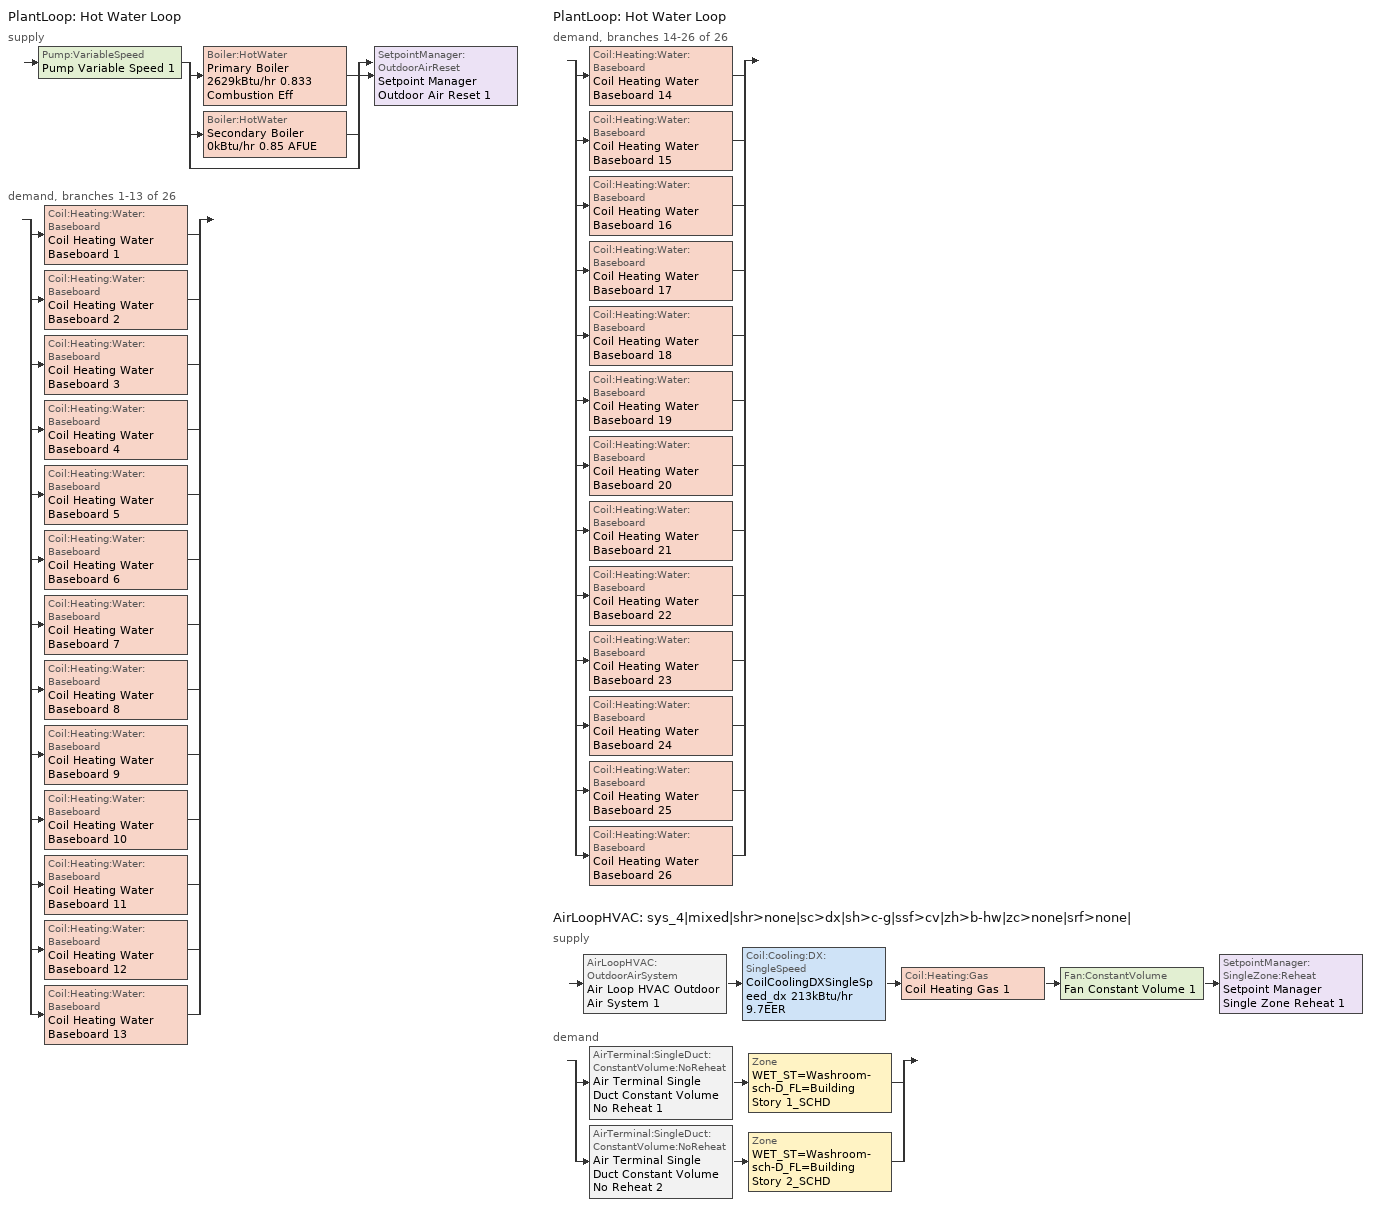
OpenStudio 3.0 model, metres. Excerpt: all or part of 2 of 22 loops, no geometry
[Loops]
PlantLoop 'Hot Water Loop'
 supply: Pump:VariableSpeed 'Pump Variable Speed 1' > split
  | Boiler:HotWater 'Primary Boiler 2629kBtu/hr 0.833 Combustion Eff'
  | Boiler:HotWater 'Secondary Boiler 0kBtu/hr 0.85 AFUE'
  | bypass
  join > SetpointManager:OutdoorAirReset 'Setpoint Manager Outdoor Air Reset 1'
 demand, branches 1-13 of 26: split
  | Coil:Heating:Water:Baseboard 'Coil Heating Water Baseboard 1'
  | Coil:Heating:Water:Baseboard 'Coil Heating Water Baseboard 2'
  | Coil:Heating:Water:Baseboard 'Coil Heating Water Baseboard 3'
  | Coil:Heating:Water:Baseboard 'Coil Heating Water Baseboard 4'
  | Coil:Heating:Water:Baseboard 'Coil Heating Water Baseboard 5'
  | Coil:Heating:Water:Baseboard 'Coil Heating Water Baseboard 6'
  | Coil:Heating:Water:Baseboard 'Coil Heating Water Baseboard 7'
  | Coil:Heating:Water:Baseboard 'Coil Heating Water Baseboard 8'
  | Coil:Heating:Water:Baseboard 'Coil Heating Water Baseboard 9'
  | Coil:Heating:Water:Baseboard 'Coil Heating Water Baseboard 10'
  | Coil:Heating:Water:Baseboard 'Coil Heating Water Baseboard 11'
  | Coil:Heating:Water:Baseboard 'Coil Heating Water Baseboard 12'
  | Coil:Heating:Water:Baseboard 'Coil Heating Water Baseboard 13'
PlantLoop 'Hot Water Loop'
 demand, branches 14-26 of 26: split
  | Coil:Heating:Water:Baseboard 'Coil Heating Water Baseboard 14'
  | Coil:Heating:Water:Baseboard 'Coil Heating Water Baseboard 15'
  | Coil:Heating:Water:Baseboard 'Coil Heating Water Baseboard 16'
  | Coil:Heating:Water:Baseboard 'Coil Heating Water Baseboard 17'
  | Coil:Heating:Water:Baseboard 'Coil Heating Water Baseboard 18'
  | Coil:Heating:Water:Baseboard 'Coil Heating Water Baseboard 19'
  | Coil:Heating:Water:Baseboard 'Coil Heating Water Baseboard 20'
  | Coil:Heating:Water:Baseboard 'Coil Heating Water Baseboard 21'
  | Coil:Heating:Water:Baseboard 'Coil Heating Water Baseboard 22'
  | Coil:Heating:Water:Baseboard 'Coil Heating Water Baseboard 23'
  | Coil:Heating:Water:Baseboard 'Coil Heating Water Baseboard 24'
  | Coil:Heating:Water:Baseboard 'Coil Heating Water Baseboard 25'
  | Coil:Heating:Water:Baseboard 'Coil Heating Water Baseboard 26'
AirLoopHVAC 'sys_4|mixed|shr>none|sc>dx|sh>c-g|ssf>cv|zh>b-hw|zc>none|srf>none|'
 supply: AirLoopHVAC:OutdoorAirSystem 'Air Loop HVAC Outdoor Air System 1' > Coil:Cooling:DX:SingleSpeed 'CoilCoolingDXSingleSpeed_dx 213kBtu/hr 9.7EER' > Coil:Heating:Gas 'Coil Heating Gas 1' > Fan:ConstantVolume 'Fan Constant Volume 1' > SetpointManager:SingleZone:Reheat 'Setpoint Manager Single Zone Reheat 1'
 demand: split
  | AirTerminal:SingleDuct:ConstantVolume:NoReheat 'Air Terminal Single Duct Constant Volume No Reheat 1' > Zone 'WET_ST=Washroom-sch-D_FL=Building Story 1_SCHD'
  | AirTerminal:SingleDuct:ConstantVolume:NoReheat 'Air Terminal Single Duct Constant Volume No Reheat 2' > Zone 'WET_ST=Washroom-sch-D_FL=Building Story 2_SCHD'
[Sizing:Zone] Zone Cooling Design Supply Air Temperature Input Method=SupplyAirTemperature; Zone Cooling Design Supply Air Temperature {C}=13; Zone Cooling Design Supply Air Temperature Difference {deltaC}=11.11; Zone Heating Design Supply Air Temperature Input Method=SupplyAirTemperature; Zone Heating Design Supply Air Temperature {C}=43; Zone Heating Design Supply Air Temperature Difference {deltaC}=11.11; Zone Cooling Design Supply Air Humidity Ratio {kg-H2O/kg-air}=0.0085; Zone Heating Design Supply Air Humidity Ratio {kg-H2O/kg-air}=0.008; Zone Heating Sizing Factor=1.3; Zone Cooling Sizing Factor=1.1; Cooling Design Air Flow Method=DesignDay; Heating Design Air Flow Method=DesignDay; Account for Dedicated Outdoor Air System=No; Dedicated Outdoor Air System Control Strategy=NeutralSupplyAir; Dedicated Outdoor Air Low Setpoint Temperature for Design {C}=autosize; Dedicated Outdoor Air High Setpoint Temperature for Design {C}=autosize
WET_ST=Washroom-sch-D_FL=Building Story 1_SCHD; WET_ST=Washroom-sch-D_FL=Building Story 2_SCHD
[Zone equipment]
WET_ST=Washroom-sch-D_FL=Building Story 1_SCHD: Air Terminal Single Duct Constant Volume No Reheat 1, Zone HVAC Baseboard Convective Water 1
WET_ST=Washroom-sch-D_FL=Building Story 2_SCHD: Air Terminal Single Duct Constant Volume No Reheat 2, Zone HVAC Baseboard Convective Water 2
[PlantLoop]
Hot Water Loop: Fluid Type=Water; Glycol Concentration=0; Plant Loop Volume {m3}=Autocalculate; Load Distribution Scheme=Optimal
[Sizing:Plant]
Hot Water Loop: Loop Type=Heating; Design Loop Exit Temperature {C}=82; Loop Design Temperature Difference {deltaC}=16; Sizing Option=NonCoincident; Zone Timesteps in Averaging Window=1; Coincident Sizing Factor Mode=None
[Pump:VariableSpeed]
Pump Variable Speed 1: Motor Efficiency=0.895; Pump Control Type=Intermittent; Skin Loss Radiative Fraction=0.5; Design Power Sizing Method=PowerPerFlowPerPressure; Design Electric Power per Unit Flow Rate {W/(m3/s)}=348701.1; Design Shaft Power per Unit Flow Rate per Unit Head {W-s/m3-Pa}=1.28205; Design Minimum Flow Rate Fraction=0
[Boiler:HotWater] Fuel Type=NaturalGas; Normalized Boiler Efficiency Curve=BOILER-EFFFPLR-NECB2011; Water Outlet Upper Temperature Limit {C}=99; Parasitic Electric Load {W}=0; Sizing Factor=1
Name | Nominal Capacity {W} | Nominal Thermal Efficiency | Minimum Part Load Ratio | Boiler Flow Mode
Primary Boiler 2629kBtu/hr 0.833 Combustion Eff | 770342 | 0.826 | 0.25 | LeavingSetpointModulated
Secondary Boiler 0kBtu/hr 0.85 AFUE | 0.001 | 0.85 |  | ConstantFlow
[SetpointManager:OutdoorAirReset]
Setpoint Manager Outdoor Air Reset 1: Control Variable=Temperature; Setpoint at Outdoor Low Temperature {C}=82; Outdoor Low Temperature {C}=-16; Setpoint at Outdoor High Temperature {C}=60; Outdoor High Temperature {C}=0
[AirLoopHVAC]
sys_4|mixed|shr>none|sc>dx|sh>c-g|ssf>cv|zh>b-hw|zc>none|srf>none|: Availability Schedule=sys_4|mixed|shr>none|sc>dx|sh>c-g|ssf>cv|zh>b-hw|zc>none|srf>none| Occ Sch; Design Supply Air Flow Rate {m3/s}=AutoSize
[Sizing:System]
sys_4|mixed|shr>none|sc>dx|sh>c-g|ssf>cv|zh>b-hw|zc>none|srf>none|: Type of Load to Size On=Sensible; Design Outdoor Air Flow Rate {m3/s}=Autosize; Central Heating Maximum System Air Flow Ratio=1; Preheat Design Temperature {C}=7; Preheat Design Humidity Ratio {kg-H2O/kg-Air}=0.008; Precool Design Temperature {C}=13; Precool Design Humidity Ratio {kg-H2O/kg-Air}=0.008; Central Cooling Design Supply Air Temperature {C}=13; Central Heating Design Supply Air Temperature {C}=43; Sizing Option=NonCoincident; 100% Outdoor Air in Cooling=No; 100% Outdoor Air in Heating=No; Central Cooling Design Supply Air Humidity Ratio {kg-H2O/kg-Air}=0.0085; Central Heating Design Supply Air Humidity Ratio {kg-H2O/kg-Air}=0.008; Cooling Design Air Flow Method=DesignDay; Cooling Design Air Flow Rate {m3/s}=0; Heating Design Air Flow Method=DesignDay; Heating Design Air Flow Rate {m3/s}=0; System Outdoor Air Method=ZoneSum; Zone Maximum Outdoor Air Fraction=1; Cooling Supply Air Flow Rate Per Floor Area {m3/s-m2}=0.00996765; Cooling Fraction of Autosized Cooling Supply Air Flow Rate=1; Cooling Supply Air Flow Rate Per Unit Cooling Capacity {m3/s-W}=3.94755e-05; Heating Supply Air Flow Rate Per Floor Area {m3/s-m2}=0.00996765; Heating Fraction of Autosized Heating Supply Air Flow Rate=1; Heating Fraction of Autosized Cooling Supply Air Flow Rate=1; Heating Supply Air Flow Rate Per Unit Heating Capacity {m3/s-W}=3.15882e-05; Cooling Design Capacity Method=CoolingDesignCapacity; Cooling Design Capacity {W}=autosize; Cooling Design Capacity Per Floor Area {W/m2}=234.7; Fraction of Autosized Cooling Design Capacity=1; Heating Design Capacity Method=HeatingDesignCapacity; Heating Design Capacity {W}=autosize; Heating Design Capacity Per Floor Area {W/m2}=157; Fraction of Autosized Heating Design Capacity=1; Central Cooling Capacity Control Method=OnOff
[Fan:ConstantVolume]
Fan Constant Volume 1: Availability Schedule=Always On Discrete; Fan Total Efficiency=0.39975; Pressure Rise {Pa}=640; Maximum Flow Rate {m3/s}=AutoSize; Motor Efficiency=0.615
[Coil:Heating:Gas]
Coil Heating Gas 1: Availability Schedule=Always On Discrete; Gas Burner Efficiency=0.81; Nominal Capacity {W}=AutoSize; Parasitic Electric Load {W}=0; Part Load Fraction Correlation Curve=FURNACE-EFFPLR-NECB2011; Parasitic Gas Load {W}=0
[Coil:Cooling:DX:SingleSpeed]
CoilCoolingDXSingleSpeed_dx 213kBtu/hr 9.7EER: Availability Schedule=Always On Discrete; Rated Total Cooling Capacity {W}=autosize; Rated Sensible Heat Ratio=autosize; Rated COP {W/W}=3.36599; Rated Air Flow Rate {m3/s}=autosize; Rated Evaporator Fan Power Per Volume Flow Rate {W/(m3/s)}=773.3; Total Cooling Capacity Function of Temperature Curve=DXCOOL-NECB2011-REF-CAPFT; Total Cooling Capacity Function of Flow Fraction Curve=DXCOOL-NECB2011-REF-CAPFFLOW; Energy Input Ratio Function of Temperature Curve=DXCOOL-NECB2011-REF-COOLEIRFT; Energy Input Ratio Function of Flow Fraction Curve=DXCOOL-NECB2011-REF-COOLEIRFFLOW; Part Load Fraction Correlation Curve=DXCOOL-NECB2011-REF-COOLPLFFPLR; Minimum Outdoor Dry-Bulb Temperature for Compressor Operation {C}=-25; Condenser Type=AirCooled; Evaporative Condenser Effectiveness=0; Evaporative Condenser Air Flow Rate {m3/s}=Autosize; Evaporative Condenser Pump Rated Power Consumption {W}=Autosize; Crankcase Heater Capacity {W}=0; Maximum Outdoor Dry-Bulb Temperature for Crankcase Heater Operation {C}=0; Basin Heater Capacity {W/K}=0; Basin Heater Setpoint Temperature {C}=10
[Controller:OutdoorAir]
Controller Outdoor Air 1: Minimum Outdoor Air Flow Rate {m3/s}=autosize; Maximum Outdoor Air Flow Rate {m3/s}=Autosize; Economizer Control Type=DifferentialEnthalpy; Economizer Control Action Type=ModulateFlow; Lockout Type=NoLockout; Minimum Limit Type=FixedMinimum; Minimum Outdoor Air Schedule=sys_4|mixed|shr>none|sc>dx|sh>c-g|ssf>cv|zh>b-hw|zc>none|srf>none| Occ Sch; Controller Mechanical Ventilation=Controller Mechanical Ventilation 1; High Humidity Control=No; Heat Recovery Bypass Control Type=BypassWhenWithinEconomizerLimits
[Controller:MechanicalVentilation]
Controller Mechanical Ventilation 1: Availability Schedule=Always On Discrete; System Outdoor Air Method=ZoneSum
[AirLoopHVAC:OutdoorAirSystem]
Air Loop HVAC Outdoor Air System 1: Controller=Controller Outdoor Air 1
[SetpointManager:SingleZone:Reheat]
Setpoint Manager Single Zone Reheat 1: Minimum Supply Air Temperature {C}=13; Maximum Supply Air Temperature {C}=43; Control Zone=WET_ST=Washroom-sch-D_FL=Building Story 1_SCHD
[AirTerminal:SingleDuct:ConstantVolume:NoReheat] Availability Schedule=Always On Discrete; Maximum Air Flow Rate {m3/s}=AutoSize
Air Terminal Single Duct Constant Volume No Reheat 1; Air Terminal Single Duct Constant Volume No Reheat 2
[Coil:Heating:Water:Baseboard] Heating Design Capacity Method=HeatingDesignCapacity; Heating Design Capacity {W}=autosize; Heating Design Capacity Per Floor Area {W/m2}=0; Fraction of Autosized Heating Design Capacity=0.8
Coil Heating Water Baseboard 1; Coil Heating Water Baseboard 2; Coil Heating Water Baseboard 3; Coil Heating Water Baseboard 4; Coil Heating Water Baseboard 5; Coil Heating Water Baseboard 6; Coil Heating Water Baseboard 7; Coil Heating Water Baseboard 8; Coil Heating Water Baseboard 9; Coil Heating Water Baseboard 10; Coil Heating Water Baseboard 11; Coil Heating Water Baseboard 12; Coil Heating Water Baseboard 13; Coil Heating Water Baseboard 14; Coil Heating Water Baseboard 15; Coil Heating Water Baseboard 16; Coil Heating Water Baseboard 17; Coil Heating Water Baseboard 18; Coil Heating Water Baseboard 19; Coil Heating Water Baseboard 20; Coil Heating Water Baseboard 21; Coil Heating Water Baseboard 22; Coil Heating Water Baseboard 23; Coil Heating Water Baseboard 24; Coil Heating Water Baseboard 25; Coil Heating Water Baseboard 26
[ZoneHVAC:Baseboard:Convective:Water] Availability Schedule=Always On Discrete
Name | Heating Coil
Zone HVAC Baseboard Convective Water 1 | Coil Heating Water Baseboard 1
Zone HVAC Baseboard Convective Water 2 | Coil Heating Water Baseboard 2
Zone HVAC Baseboard Convective Water 3 | Coil Heating Water Baseboard 3
Zone HVAC Baseboard Convective Water 4 | Coil Heating Water Baseboard 4
Zone HVAC Baseboard Convective Water 5 | Coil Heating Water Baseboard 5
Zone HVAC Baseboard Convective Water 6 | Coil Heating Water Baseboard 6
Zone HVAC Baseboard Convective Water 7 | Coil Heating Water Baseboard 7
Zone HVAC Baseboard Convective Water 8 | Coil Heating Water Baseboard 8
Zone HVAC Baseboard Convective Water 9 | Coil Heating Water Baseboard 9
Zone HVAC Baseboard Convective Water 10 | Coil Heating Water Baseboard 10
Zone HVAC Baseboard Convective Water 11 | Coil Heating Water Baseboard 11
Zone HVAC Baseboard Convective Water 12 | Coil Heating Water Baseboard 12
Zone HVAC Baseboard Convective Water 13 | Coil Heating Water Baseboard 13
Zone HVAC Baseboard Convective Water 14 | Coil Heating Water Baseboard 14
Zone HVAC Baseboard Convective Water 15 | Coil Heating Water Baseboard 15
Zone HVAC Baseboard Convective Water 16 | Coil Heating Water Baseboard 16
Zone HVAC Baseboard Convective Water 17 | Coil Heating Water Baseboard 17
Zone HVAC Baseboard Convective Water 18 | Coil Heating Water Baseboard 18
Zone HVAC Baseboard Convective Water 19 | Coil Heating Water Baseboard 19
Zone HVAC Baseboard Convective Water 20 | Coil Heating Water Baseboard 20
Zone HVAC Baseboard Convective Water 21 | Coil Heating Water Baseboard 21
Zone HVAC Baseboard Convective Water 22 | Coil Heating Water Baseboard 22
Zone HVAC Baseboard Convective Water 23 | Coil Heating Water Baseboard 23
Zone HVAC Baseboard Convective Water 24 | Coil Heating Water Baseboard 24
Zone HVAC Baseboard Convective Water 25 | Coil Heating Water Baseboard 25
Zone HVAC Baseboard Convective Water 26 | Coil Heating Water Baseboard 26
[EnergyManagementSystem:Program]
sys3mixedshrnonescdxshcgssfcvzhbhwzcnonesrfnone7OptimumStartProg0: IF DaylightSavings==0 && DayOfWeek>1 && Hour==5 && OAT_4<23.9 && OAT_4>1.7; SET sys3mixedshrnonescdxshcgssfcvzhbhwzcnonesrfnone7ClgSch0 = 29.4; SET sys3mixedshrnonescdxshcgssfcvzhbhwzcnonesrfnone7HtgSch0 = 15.6; ELSEIF DaylightSavings==0 && DayOfWeek==1 && Hour==7 && OAT_4<23.9 && OAT_4>1.7; SET sys3mixedshrnonescdxshcgssfcvzhbhwzcnonesrfnone7ClgSch0 = 29.4; SET sys3mixedshrnonescdxshcgssfcvzhbhwzcnonesrfnone7HtgSch0 = 15.6; ELSEIF DaylightSavings==1 && DayOfWeek>1 && Hour==4 && OAT_4<23.9 && OAT_4>1.7; SET sys3mixedshrnonescdxshcgssfcvzhbhwzcnonesrfnone7ClgSch0 = 29.4; SET sys3mixedshrnonescdxshcgssfcvzhbhwzcnonesrfnone7HtgSch0 = 15.6; ELSEIF DaylightSavings==1 && DayOfWeek==1 && Hour==6 && OAT_4<23.9 && OAT_4>1.7; SET sys3mixedshrnonescdxshcgssfcvzhbhwzcnonesrfnone7ClgSch0 = 29.4; SET sys3mixedshrnonescdxshcgssfcvzhbhwzcnonesrfnone7HtgSch0 = 15.6; ELSE; SET sys3mixedshrnonescdxshcgssfcvzhbhwzcnonesrfnone7ClgSch0 = NULL; SET sys3mixedshrnonescdxshcgssfcvzhbhwzcnonesrfnone7HtgSch0 = NULL; ENDIF
sys3mixedshrnonescdxshcgssfcvzhbhwzcnonesrfnone8OptimumStartProg0: IF DaylightSavings==0 && DayOfWeek>1 && Hour==5 && OAT_5<23.9 && OAT_5>1.7; SET sys3mixedshrnonescdxshcgssfcvzhbhwzcnonesrfnone8ClgSch0 = 29.4; SET sys3mixedshrnonescdxshcgssfcvzhbhwzcnonesrfnone8HtgSch0 = 15.6; ELSEIF DaylightSavings==0 && DayOfWeek==1 && Hour==7 && OAT_5<23.9 && OAT_5>1.7; SET sys3mixedshrnonescdxshcgssfcvzhbhwzcnonesrfnone8ClgSch0 = 29.4; SET sys3mixedshrnonescdxshcgssfcvzhbhwzcnonesrfnone8HtgSch0 = 15.6; ELSEIF DaylightSavings==1 && DayOfWeek>1 && Hour==4 && OAT_5<23.9 && OAT_5>1.7; SET sys3mixedshrnonescdxshcgssfcvzhbhwzcnonesrfnone8ClgSch0 = 29.4; SET sys3mixedshrnonescdxshcgssfcvzhbhwzcnonesrfnone8HtgSch0 = 15.6; ELSEIF DaylightSavings==1 && DayOfWeek==1 && Hour==6 && OAT_5<23.9 && OAT_5>1.7; SET sys3mixedshrnonescdxshcgssfcvzhbhwzcnonesrfnone8ClgSch0 = 29.4; SET sys3mixedshrnonescdxshcgssfcvzhbhwzcnonesrfnone8HtgSch0 = 15.6; ELSE; SET sys3mixedshrnonescdxshcgssfcvzhbhwzcnonesrfnone8ClgSch0 = NULL; SET sys3mixedshrnonescdxshcgssfcvzhbhwzcnonesrfnone8HtgSch0 = NULL; ENDIF
sys3mixedshrnonescdxshcgssfcvzhbhwzcnonesrfnone9OptimumStartProg0: IF DaylightSavings==0 && DayOfWeek>1 && Hour==5 && OAT_6<23.9 && OAT_6>1.7; SET sys3mixedshrnonescdxshcgssfcvzhbhwzcnonesrfnone9ClgSch0 = 29.4; SET sys3mixedshrnonescdxshcgssfcvzhbhwzcnonesrfnone9HtgSch0 = 15.6; ELSEIF DaylightSavings==0 && DayOfWeek==1 && Hour==7 && OAT_6<23.9 && OAT_6>1.7; SET sys3mixedshrnonescdxshcgssfcvzhbhwzcnonesrfnone9ClgSch0 = 29.4; SET sys3mixedshrnonescdxshcgssfcvzhbhwzcnonesrfnone9HtgSch0 = 15.6; ELSEIF DaylightSavings==1 && DayOfWeek>1 && Hour==4 && OAT_6<23.9 && OAT_6>1.7; SET sys3mixedshrnonescdxshcgssfcvzhbhwzcnonesrfnone9ClgSch0 = 29.4; SET sys3mixedshrnonescdxshcgssfcvzhbhwzcnonesrfnone9HtgSch0 = 15.6; ELSEIF DaylightSavings==1 && DayOfWeek==1 && Hour==6 && OAT_6<23.9 && OAT_6>1.7; SET sys3mixedshrnonescdxshcgssfcvzhbhwzcnonesrfnone9ClgSch0 = 29.4; SET sys3mixedshrnonescdxshcgssfcvzhbhwzcnonesrfnone9HtgSch0 = 15.6; ELSE; SET sys3mixedshrnonescdxshcgssfcvzhbhwzcnonesrfnone9ClgSch0 = NULL; SET sys3mixedshrnonescdxshcgssfcvzhbhwzcnonesrfnone9HtgSch0 = NULL; ENDIF
sys4mixedshrnonescdxshcgssfcvzhbhwzcnonesrfnone1OptimumStartProg0: IF DaylightSavings==0 && DayOfWeek>1 && Hour==5 && OAT_7<23.9 && OAT_7>1.7; SET sys4mixedshrnonescdxshcgssfcvzhbhwzcnonesrfnone1ClgSch0 = 29.4; SET sys4mixedshrnonescdxshcgssfcvzhbhwzcnonesrfnone1HtgSch0 = 15.6; ELSEIF DaylightSavings==0 && DayOfWeek==1 && Hour==7 && OAT_7<23.9 && OAT_7>1.7; SET sys4mixedshrnonescdxshcgssfcvzhbhwzcnonesrfnone1ClgSch0 = 29.4; SET sys4mixedshrnonescdxshcgssfcvzhbhwzcnonesrfnone1HtgSch0 = 15.6; ELSEIF DaylightSavings==1 && DayOfWeek>1 && Hour==4 && OAT_7<23.9 && OAT_7>1.7; SET sys4mixedshrnonescdxshcgssfcvzhbhwzcnonesrfnone1ClgSch0 = 29.4; SET sys4mixedshrnonescdxshcgssfcvzhbhwzcnonesrfnone1HtgSch0 = 15.6; ELSEIF DaylightSavings==1 && DayOfWeek==1 && Hour==6 && OAT_7<23.9 && OAT_7>1.7; SET sys4mixedshrnonescdxshcgssfcvzhbhwzcnonesrfnone1ClgSch0 = 29.4; SET sys4mixedshrnonescdxshcgssfcvzhbhwzcnonesrfnone1HtgSch0 = 15.6; ELSE; SET sys4mixedshrnonescdxshcgssfcvzhbhwzcnonesrfnone1ClgSch0 = NULL; SET sys4mixedshrnonescdxshcgssfcvzhbhwzcnonesrfnone1HtgSch0 = NULL; ENDIF
[EnergyManagementSystem:ProgramCallingManager]
sys3mixedshrnonescdxshcgssfcvzhbhwzcnonesrfnone14OptimumStartCallingManager0: BeginTimestepBeforePredictor; sys3mixedshrnonescdxshcgssfcvzhbhwzcnonesrfnone14OptimumStartProg0
sys3mixedshrnonescdxshcgssfcvzhbhwzcnonesrfnone16OptimumStartCallingManager0: BeginTimestepBeforePredictor; sys3mixedshrnonescdxshcgssfcvzhbhwzcnonesrfnone16OptimumStartProg0
sys3mixedshrnonescdxshcgssfcvzhbhwzcnonesrfnone4OptimumStartCallingManager0: BeginTimestepBeforePredictor; sys3mixedshrnonescdxshcgssfcvzhbhwzcnonesrfnone4OptimumStartProg0
sys3mixedshrnonescdxshcgssfcvzhbhwzcnonesrfnone6OptimumStartCallingManager0: BeginTimestepBeforePredictor; sys3mixedshrnonescdxshcgssfcvzhbhwzcnonesrfnone6OptimumStartProg0
sys3mixedshrnonescdxshcgssfcvzhbhwzcnonesrfnone7OptimumStartCallingManager0: BeginTimestepBeforePredictor; sys3mixedshrnonescdxshcgssfcvzhbhwzcnonesrfnone7OptimumStartProg0
sys3mixedshrnonescdxshcgssfcvzhbhwzcnonesrfnone8OptimumStartCallingManager0: BeginTimestepBeforePredictor; sys3mixedshrnonescdxshcgssfcvzhbhwzcnonesrfnone8OptimumStartProg0
sys3mixedshrnonescdxshcgssfcvzhbhwzcnonesrfnone9OptimumStartCallingManager0: BeginTimestepBeforePredictor; sys3mixedshrnonescdxshcgssfcvzhbhwzcnonesrfnone9OptimumStartProg0
sys4mixedshrnonescdxshcgssfcvzhbhwzcnonesrfnone1OptimumStartCallingManager0: BeginTimestepBeforePredictor; sys4mixedshrnonescdxshcgssfcvzhbhwzcnonesrfnone1OptimumStartProg0
[Schedule:Ruleset]
sys_4|mixed|shr>none|sc>dx|sh>c-g|ssf>cv|zh>b-hw|zc>none|srf>none| Occ Sch: Default Day Schedule=sys_4|mixed|shr>none|sc>dx|sh>c-g|ssf>cv|zh>b-hw|zc>none|srf>none| Occ Sch Default; Summer Design Day Schedule=sys_4|mixed|shr>none|sc>dx|sh>c-g|ssf>cv|zh>b-hw|zc>none|srf>none| Occ Sch Summer Design Day; Winter Design Day Schedule=sys_4|mixed|shr>none|sc>dx|sh>c-g|ssf>cv|zh>b-hw|zc>none|srf>none| Occ Sch Winter Design Day
[Schedule:Day]
sys_4|mixed|shr>none|sc>dx|sh>c-g|ssf>cv|zh>b-hw|zc>none|srf>none| Occ Sch Default: 9, 0, 0, 18, 0, 1, 19, 0, 0, 22, 0, 1, 24, 0, 0
sys_4|mixed|shr>none|sc>dx|sh>c-g|ssf>cv|zh>b-hw|zc>none|srf>none| Occ Sch Winter Design Day; sys_4|mixed|shr>none|sc>dx|sh>c-g|ssf>cv|zh>b-hw|zc>none|srf>none| Occ Sch Summer Design Day: 24, 0, 1
sys_4|mixed|shr>none|sc>dx|sh>c-g|ssf>cv|zh>b-hw|zc>none|srf>none| Occ Sch Sunday: 24, 0, 0
[Schedule:Rule]
sys_4|mixed|shr>none|sc>dx|sh>c-g|ssf>cv|zh>b-hw|zc>none|srf>none| Occ Sch Sunday Rule: Schedule Ruleset=sys_4|mixed|shr>none|sc>dx|sh>c-g|ssf>cv|zh>b-hw|zc>none|srf>none| Occ Sch; Rule Order=0; Day Schedule=sys_4|mixed|shr>none|sc>dx|sh>c-g|ssf>cv|zh>b-hw|zc>none|srf>none| Occ Sch Sunday; Apply Sunday=Yes; Apply Saturday=Yes; Date Specification Type=DateRange; Start Month=1; Start Day=1; End Month=12; End Day=31
[Schedule:Constant]
Always On Discrete: Value=1
[Curve:Biquadratic] Minimum Value of x=13; Maximum Value of x=24; Minimum Value of y=24; Maximum Value of y=46
Name | Coefficient1 Constant | Coefficient2 x | Coefficient3 x**2 | Coefficient4 y | Coefficient5 y**2 | Coefficient6 x*y
DXCOOL-NECB2011-REF-CAPFT | 0.867905 | 0.0142459 | 0.00055436 | -0.0075575 | 3.3e-05 | -0.0001918
DXCOOL-NECB2011-REF-COOLEIRFT | 0.114171 | 0.0281822 | -0.0004199 | 0.0214108 | 0.000161028 | -0.000679104
[Curve:Quadratic] Minimum Value of x=0.5; Maximum Value of x=1.5
Name | Coefficient1 Constant | Coefficient2 x | Coefficient3 x**2
DXCOOL-NECB2011-REF-CAPFFLOW | 0.8 | 0.2 | 0
DXCOOL-NECB2011-REF-COOLEIRFFLOW | 1.1552 | -0.1808 | 0.0256
[Curve:Cubic] Maximum Value of x=1
Name | Coefficient1 Constant | Coefficient2 x | Coefficient3 x**2 | Coefficient4 x**3 | Minimum Value of x
DXCOOL-NECB2011-REF-COOLPLFFPLR | 0.0277 | 4.9151 | -8.184 | 4.2702 | 0.7
BOILER-EFFFPLR-NECB2011 | 0.3831 | 2.0567 | -2.6469 | 1.2148 | 0
FURNACE-EFFPLR-NECB2011 | 0.722 | 0.8211 | -1.0396 | 0.5 | 0
